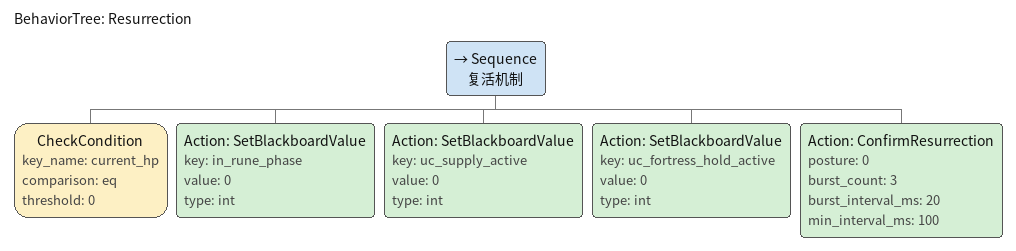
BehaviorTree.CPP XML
<?xml version="1.0" encoding="UTF-8"?>
<root BTCPP_format="4">
  <BehaviorTree ID="Resurrection">
    <Sequence name="复活机制">
      <CheckCondition key_name="current_hp" comparison="eq" threshold="0"/>
      <Action ID="SetBlackboardValue" key="in_rune_phase" value="0" type="int"/>
      <Action ID="SetBlackboardValue" key="uc_supply_active" value="0" type="int"/>
      <Action ID="SetBlackboardValue" key="uc_fortress_hold_active" value="0" type="int"/>
      <Action ID="ConfirmResurrection" posture="0" burst_count="3" burst_interval_ms="20" min_interval_ms="100"/>
    </Sequence>
  </BehaviorTree>
</root>
